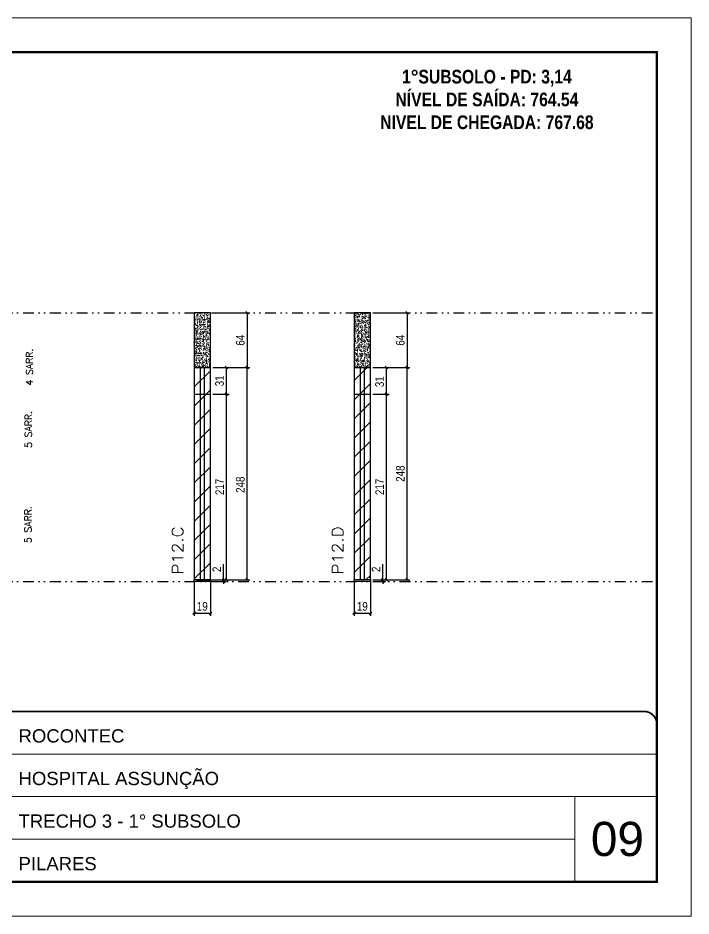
# Model space of a CAD drawing. Extents: x 2102 to 8383, y -13264 to 2718.
# Drawn here: x 2800 to 3587, y -630 to 420 of the extents above; entities that cross this region are included whole.
import ezdxf

# ---------------------------------------------------------------- set-up
doc = ezdxf.new("R2010")
doc.units = 0
for name, pattern in [('CONTINUO', [0]), ('DASHED', [0.75, 0.5, -0.25]), ('DIVIDE2', [0.625, 0.25, -0.125, 0, -0.125, 0, -0.125])]:
    doc.linetypes.add(name, pattern=pattern)
for name, color, linetype, lineweight in [('CARIMBO', 255, 'Continuous', 9), ('Folhas', 255, 'Continuous', 9), ('Hachura', 251, 'Continuous', 9), ('SARRAFO DE PRESSAO', 251, 'DASHED', 9), ('Texto Seção', 7, 'Continuous', 15)]:
    doc.layers.add(name, color=color, linetype=linetype, lineweight=lineweight)
for name, color, linetype in [('COTA', 241, 'Continuous'), ('NOMENCLATURA', 7, 'Continuous'), ('Nível', 160, 'Continuous'), ('Painéis', 200, 'Continuous'), ('SARR_2.2x7', 40, 'Continuous')]:
    doc.layers.add(name, color=color, linetype=linetype)
doc.styles.add('ARIAL', font='arial.ttf')
doc.styles.add('COTA TECNICA', font='techl___.ttf', dxfattribs={"height": 10})
doc.styles.add('COTA TECNICA-50', font='techl___.ttf', dxfattribs={"height": 10})
doc.styles.add('REGUA-120', font='ROMANS.shx', dxfattribs={"height": 15})
doc.styles.add('ROMANC', font='techb___.ttf', dxfattribs={"height": 2.5})
doc.styles.add('ROMANS', font='romans.shx')
doc.dimstyles.new('COTA PAINEL-50', dxfattribs={"dimtxt": 10, "dimasz": 3, "dimexe": 3, "dimexo": 3, "dimgap": 3, "dimtad": 1, "dimdec": 1, "dimzin": 12, "dimdsep": 46, "dimtxsty": 'COTA TECNICA-50', "dimblk1": 'OBLIQUE', "dimblk2": 'OBLIQUE', "dimsah": 1, "dimcen": 0.9, "dimclrd": 4, "dimclre": 4, "dimclrt": 240, "dimadec": 1, "dimazin": 3, "dimtfac": 1, "dimtdec": 1, "dimtmove": 0, "dimatfit": 3, "dimfxl": 1, "dimtolj": 1, "dimtzin": 12, "dimarcsym": 0})
doc.dimstyles.new('PAINEL', dxfattribs={"dimtxt": 10, "dimasz": 3, "dimexe": 3, "dimexo": 3, "dimgap": 3, "dimtad": 1, "dimdec": 1, "dimzin": 12, "dimdsep": 46, "dimtxsty": 'COTA TECNICA', "dimblk1": 'OBLIQUE', "dimblk2": 'OBLIQUE', "dimsah": 1, "dimcen": 0.9, "dimclrd": 4, "dimclre": 4, "dimclrt": 240, "dimadec": 1, "dimazin": 3, "dimtfac": 1, "dimtdec": 1, "dimtmove": 0, "dimatfit": 3, "dimfxl": 1, "dimtolj": 1, "dimtzin": 12, "dimarcsym": 0})
pattern_1 = [(45, (-126918.716, -32522.603), (-11.2253202, 11.2253202), [])]

# ---------------------------------------------------------------- blocks, each defined once
blk = doc.blocks.new('9999999999')
at = {"color": 30, "linetype": 'CONTINUO'}
for p, q in [((98564.6, 34379.6), (99584, 34379.6)), ((98564.6, 34329.8), (99488, 34329.8)), ((99584, 34329.8), (99488, 34329.8)), ((99488, 34329.8), (99488, 34230.2)), ((98564.6, 34280), (99488, 34280))]:
    blk.add_line(p, q, dxfattribs=at)
at = {"color": 30, "linetype": 'CONTINUO', "const_width": 2}
blk.add_lwpolyline([(99584, 34230.2), (99584, 34414.4, 0.414214), (99569, 34429.4), (98229, 34429.4, 0.414214), (98214, 34414.4), (98214, 34245.2, 0.414214), (98229, 34230.2), (99584, 34230.2)], format="xyb", dxfattribs=at)
at = {"layer": 'Folhas'}
blk.add_lwpolyline([(98139, 34190.2), (99624, 34190.2), (99624, 35240.2), (98139, 35240.2)], close=True, dxfattribs=at)
at = {"layer": 'Folhas', "color": 30, "const_width": 3}
blk.add_lwpolyline([(98214, 34230.2), (99584, 34230.2), (99584, 35200.2), (98214, 35200.2)], close=True, dxfattribs=at)
at = {"color": 7, "linetype": 'Continuous', "ltscale": 5, "style": 'ARIAL'}
for s, height, p in [('ROCONTEC', 15.48, (98837.7, 34393.1)), ('HOSPITAL ASSUNÇÃO', 15.483, (98837.7, 34343.3)), ('TRECHO 3 - 1° SUBSOLO', 15.483, (98837.7, 34293.5)), ('PILARES', 15.48, (98837.7, 34243.7))]:
    blk.add_text(s, height=height, dxfattribs=at).set_placement(p)
blk = doc.blocks.new('_Oblique')
at = {"color": 0, "linetype": 'ByBlock', "lineweight": -2}
blk.add_line((-0.5, -0.5), (0.5, 0.5), dxfattribs=at)
blk = doc.blocks.new('*D153')
at = {"layer": 'COTA', "color": 4, "lineweight": -2, "transparency": 16777216}
for p, q in [((3006.3, -239.3), (3006.3, -278.6)), ((3025.3, -239.3), (3025.3, -278.6)), ((3006.3, -275.6), (3025.3, -275.6))]:
    blk.add_line(p, q, dxfattribs=at)
at = {"layer": 'Defpoints', "color": 0, "transparency": 16777216}
for p in [(3006.3, -236.3), (3025.3, -236.3), (3025.3, -275.6)]:
    blk.add_point(p, dxfattribs=at)
at = {"layer": 'COTA', "color": 4, "lineweight": -2, "transparency": 16777216, "xscale": 3, "yscale": 3, "zscale": 3, "rotation": 180}
blk.add_blockref('_Oblique', (3006.3, -275.6), dxfattribs=at)
at = {"layer": 'COTA', "color": 4, "lineweight": -2, "transparency": 16777216, "xscale": 3, "yscale": 3, "zscale": 3}
blk.add_blockref('_Oblique', (3025.3, -275.6), dxfattribs=at)
at = {"layer": 'COTA', "color": 240, "transparency": 16777216, "insert": (3015.8, -267.5), "char_height": 10, "attachment_point": 5, "style": 'COTA TECNICA'}
blk.add_mtext('\\A1;19', dxfattribs=at)
blk = doc.blocks.new('*D154')
at = {"layer": 'COTA', "color": 4, "lineweight": -2, "transparency": 16777216}
for p, q in [((3040.8, -236.3), (3040.8, -218.2)), ((3028.3, -236.3), (3043.8, -236.3)), ((3028.3, -238.3), (3043.8, -238.3)), ((3040.8, -238.3), (3040.8, -236.3)), ((3040.8, -238.3), (3040.8, -241.3))]:
    blk.add_line(p, q, dxfattribs=at)
at = {"layer": 'Defpoints', "color": 0, "transparency": 16777216}
for p in [(3025.3, -236.3), (3025.3, -238.3), (3040.8, -236.3)]:
    blk.add_point(p, dxfattribs=at)
at = {"layer": 'COTA', "color": 4, "lineweight": -2, "transparency": 16777216, "xscale": 3, "yscale": 3, "zscale": 3}
for p, rotation in [((3040.8, -236.3), 270), ((3040.8, -238.3), 90)]:
    blk.add_blockref('_Oblique', p, dxfattribs=dict(at, rotation=rotation))
at = {"layer": 'COTA', "color": 240, "transparency": 16777216, "insert": (3032.8, -224.2), "char_height": 10, "attachment_point": 5, "rotation": 90, "style": 'COTA TECNICA-50'}
blk.add_mtext('\\A1;2', dxfattribs=at)
blk = doc.blocks.new('*D975')
at = {"layer": 'COTA', "color": 4, "linetype": 'ByBlock', "lineweight": -2, "transparency": 16777216}
for p, q in [((3028.3, 75.7), (3071.4, 75.7)), ((3068.4, 75.7), (3068.4, 11.7)), ((3028.3, 11.7), (3071.4, 11.7))]:
    blk.add_line(p, q, dxfattribs=at)
at = {"layer": 'Defpoints', "color": 0, "linetype": 'ByBlock', "transparency": 16777216}
for p in [(3025.3, 75.7), (3025.3, 11.7), (3068.4, 11.7)]:
    blk.add_point(p, dxfattribs=at)
at = {"layer": 'COTA', "color": 4, "linetype": 'ByBlock', "lineweight": -2, "transparency": 16777216, "xscale": 3, "yscale": 3, "zscale": 3}
for p, rotation in [((3068.4, 75.7), 90), ((3068.4, 11.7), 270)]:
    blk.add_blockref('_Oblique', p, dxfattribs=dict(at, rotation=rotation))
at = {"layer": 'COTA', "color": 240, "linetype": 'ByBlock', "transparency": 16777216, "insert": (3060.3, 43.7), "char_height": 10, "attachment_point": 5, "rotation": 90, "style": 'COTA TECNICA'}
blk.add_mtext('\\A1;64', dxfattribs=at)
blk = doc.blocks.new('*D976')
at = {"layer": 'COTA', "color": 4, "linetype": 'ByBlock', "lineweight": -2, "transparency": 16777216}
for p, q in [((3028.3, 11.7), (3071.4, 11.7)), ((3068.4, -236.3), (3068.4, 11.7)), ((3028.3, -236.3), (3071.4, -236.3))]:
    blk.add_line(p, q, dxfattribs=at)
at = {"layer": 'Defpoints', "color": 0, "linetype": 'ByBlock', "transparency": 16777216}
for p in [(3025.3, 11.7), (3068.4, 11.7), (3025.3, -236.3)]:
    blk.add_point(p, dxfattribs=at)
at = {"layer": 'COTA', "color": 4, "linetype": 'ByBlock', "lineweight": -2, "transparency": 16777216, "xscale": 3, "yscale": 3, "zscale": 3}
for p, rotation in [((3068.4, 11.7), 90), ((3068.4, -236.3), 270)]:
    blk.add_blockref('_Oblique', p, dxfattribs=dict(at, rotation=rotation))
at = {"layer": 'COTA', "color": 240, "linetype": 'ByBlock', "transparency": 16777216, "insert": (3060.3, -125.3), "char_height": 10, "attachment_point": 5, "rotation": 90, "style": 'COTA TECNICA'}
blk.add_mtext('\\A1;248', dxfattribs=at)
blk = doc.blocks.new('*D155')
at = {"layer": 'COTA', "color": 4, "lineweight": -2, "transparency": 16777216}
for p, q in [((3193.4, -239.3), (3193.4, -278.6)), ((3212.4, -239.3), (3212.4, -278.6)), ((3193.4, -275.6), (3212.4, -275.6))]:
    blk.add_line(p, q, dxfattribs=at)
at = {"layer": 'Defpoints', "color": 0, "transparency": 16777216}
for p in [(3193.4, -236.3), (3212.4, -236.3), (3212.4, -275.6)]:
    blk.add_point(p, dxfattribs=at)
at = {"layer": 'COTA', "color": 4, "lineweight": -2, "transparency": 16777216, "xscale": 3, "yscale": 3, "zscale": 3, "rotation": 180}
blk.add_blockref('_Oblique', (3193.4, -275.6), dxfattribs=at)
at = {"layer": 'COTA', "color": 4, "lineweight": -2, "transparency": 16777216, "xscale": 3, "yscale": 3, "zscale": 3}
blk.add_blockref('_Oblique', (3212.4, -275.6), dxfattribs=at)
at = {"layer": 'COTA', "color": 240, "transparency": 16777216, "insert": (3202.9, -267.5), "char_height": 10, "attachment_point": 5, "style": 'COTA TECNICA'}
blk.add_mtext('\\A1;19', dxfattribs=at)
blk = doc.blocks.new('*D156')
at = {"layer": 'COTA', "color": 4, "lineweight": -2, "transparency": 16777216}
for p, q in [((3227, -236.3), (3227, -218.2)), ((3215.4, -236.3), (3230, -236.3)), ((3215.4, -238.3), (3230, -238.3)), ((3227, -238.3), (3227, -236.3)), ((3227, -238.3), (3227, -241.3))]:
    blk.add_line(p, q, dxfattribs=at)
at = {"layer": 'Defpoints', "color": 0, "transparency": 16777216}
for p in [(3212.4, -236.3), (3212.4, -238.3), (3227, -236.3)]:
    blk.add_point(p, dxfattribs=at)
at = {"layer": 'COTA', "color": 4, "lineweight": -2, "transparency": 16777216, "xscale": 3, "yscale": 3, "zscale": 3}
for p, rotation in [((3227, -236.3), 270), ((3227, -238.3), 90)]:
    blk.add_blockref('_Oblique', p, dxfattribs=dict(at, rotation=rotation))
at = {"layer": 'COTA', "color": 240, "transparency": 16777216, "insert": (3219, -224.2), "char_height": 10, "attachment_point": 5, "rotation": 90, "style": 'COTA TECNICA-50'}
blk.add_mtext('\\A1;2', dxfattribs=at)
blk = doc.blocks.new('*D977')
at = {"layer": 'COTA', "color": 4, "linetype": 'ByBlock', "lineweight": -2, "transparency": 16777216}
for p, q in [((3215.4, 75.7), (3258.5, 75.7)), ((3255.5, 75.7), (3255.5, 11.7)), ((3215.4, 11.7), (3258.5, 11.7))]:
    blk.add_line(p, q, dxfattribs=at)
at = {"layer": 'Defpoints', "color": 0, "linetype": 'ByBlock', "transparency": 16777216}
for p in [(3212.4, 75.7), (3212.4, 11.7), (3255.5, 11.7)]:
    blk.add_point(p, dxfattribs=at)
at = {"layer": 'COTA', "color": 4, "linetype": 'ByBlock', "lineweight": -2, "transparency": 16777216, "xscale": 3, "yscale": 3, "zscale": 3}
for p, rotation in [((3255.5, 75.7), 90), ((3255.5, 11.7), 270)]:
    blk.add_blockref('_Oblique', p, dxfattribs=dict(at, rotation=rotation))
at = {"layer": 'COTA', "color": 240, "linetype": 'ByBlock', "transparency": 16777216, "insert": (3247.4, 43.7), "char_height": 10, "attachment_point": 5, "rotation": 90, "style": 'COTA TECNICA'}
blk.add_mtext('\\A1;64', dxfattribs=at)
blk = doc.blocks.new('*D978')
at = {"layer": 'COTA', "color": 4, "linetype": 'ByBlock', "lineweight": -2, "transparency": 16777216}
for p, q in [((3215.4, 11.7), (3258.5, 11.7)), ((3255.5, -236.3), (3255.5, 11.7)), ((3215.4, -236.3), (3258.5, -236.3))]:
    blk.add_line(p, q, dxfattribs=at)
at = {"layer": 'Defpoints', "color": 0, "linetype": 'ByBlock', "transparency": 16777216}
for p in [(3212.4, 11.7), (3255.5, 11.7), (3212.4, -236.3)]:
    blk.add_point(p, dxfattribs=at)
at = {"layer": 'COTA', "color": 4, "linetype": 'ByBlock', "lineweight": -2, "transparency": 16777216, "xscale": 3, "yscale": 3, "zscale": 3}
for p, rotation in [((3255.5, 11.7), 90), ((3255.5, -236.3), 270)]:
    blk.add_blockref('_Oblique', p, dxfattribs=dict(at, rotation=rotation))
at = {"layer": 'COTA', "color": 240, "linetype": 'ByBlock', "transparency": 16777216, "insert": (3247.4, -112.3), "char_height": 10, "attachment_point": 5, "rotation": 90, "style": 'COTA TECNICA'}
blk.add_mtext('\\A1;248', dxfattribs=at)
blk = doc.blocks.new('*D979')
at = {"layer": 'COTA', "color": 4, "linetype": 'ByBlock', "lineweight": -2, "transparency": 16777216}
for p, q in [((3028.3, -19.3), (3047.2, -19.3)), ((3044.2, -236.3), (3044.2, -19.3)), ((3009.3, -236.3), (3047.2, -236.3))]:
    blk.add_line(p, q, dxfattribs=at)
at = {"layer": 'Defpoints', "color": 0, "linetype": 'ByBlock', "transparency": 16777216}
for p in [(3025.3, -19.3), (3044.2, -19.3), (3006.3, -236.3)]:
    blk.add_point(p, dxfattribs=at)
at = {"layer": 'COTA', "color": 4, "linetype": 'ByBlock', "lineweight": -2, "transparency": 16777216, "xscale": 3, "yscale": 3, "zscale": 3}
for p, rotation in [((3044.2, -19.3), 90), ((3044.2, -236.3), 270)]:
    blk.add_blockref('_Oblique', p, dxfattribs=dict(at, rotation=rotation))
at = {"layer": 'COTA', "color": 240, "linetype": 'ByBlock', "transparency": 16777216, "insert": (3036.1, -127.8), "char_height": 10, "attachment_point": 5, "rotation": 90, "style": 'COTA TECNICA'}
blk.add_mtext('\\A1;217', dxfattribs=at)
blk = doc.blocks.new('*D980')
at = {"layer": 'COTA', "color": 4, "linetype": 'ByBlock', "lineweight": -2, "transparency": 16777216}
for p, q in [((3028.3, 11.7), (3047.2, 11.7)), ((3044.2, -19.3), (3044.2, 11.7)), ((3028.3, -19.3), (3047.2, -19.3))]:
    blk.add_line(p, q, dxfattribs=at)
at = {"layer": 'Defpoints', "color": 0, "linetype": 'ByBlock', "transparency": 16777216}
for p in [(3025.3, 11.7), (3044.2, 11.7), (3025.3, -19.3)]:
    blk.add_point(p, dxfattribs=at)
at = {"layer": 'COTA', "color": 4, "linetype": 'ByBlock', "lineweight": -2, "transparency": 16777216, "xscale": 3, "yscale": 3, "zscale": 3}
for p, rotation in [((3044.2, 11.7), 90), ((3044.2, -19.3), 270)]:
    blk.add_blockref('_Oblique', p, dxfattribs=dict(at, rotation=rotation))
at = {"layer": 'COTA', "color": 240, "linetype": 'ByBlock', "transparency": 16777216, "insert": (3036, -3.8), "char_height": 10, "attachment_point": 5, "rotation": 90, "style": 'COTA TECNICA'}
blk.add_mtext('\\A1;31', dxfattribs=at)
blk = doc.blocks.new('*D981')
at = {"layer": 'COTA', "color": 4, "linetype": 'ByBlock', "lineweight": -2, "transparency": 16777216}
for p, q in [((3215.4, -19.3), (3234.3, -19.3)), ((3231.3, -236.3), (3231.3, -19.3)), ((3215.4, -236.3), (3234.3, -236.3))]:
    blk.add_line(p, q, dxfattribs=at)
at = {"layer": 'Defpoints', "color": 0, "linetype": 'ByBlock', "transparency": 16777216}
for p in [(3212.4, -19.3), (3231.3, -19.3), (3212.4, -236.3)]:
    blk.add_point(p, dxfattribs=at)
at = {"layer": 'COTA', "color": 4, "linetype": 'ByBlock', "lineweight": -2, "transparency": 16777216, "xscale": 3, "yscale": 3, "zscale": 3}
for p, rotation in [((3231.3, -19.3), 90), ((3231.3, -236.3), 270)]:
    blk.add_blockref('_Oblique', p, dxfattribs=dict(at, rotation=rotation))
at = {"layer": 'COTA', "color": 240, "linetype": 'ByBlock', "transparency": 16777216, "insert": (3223.2, -127.8), "char_height": 10, "attachment_point": 5, "rotation": 90, "style": 'COTA TECNICA'}
blk.add_mtext('\\A1;217', dxfattribs=at)
blk = doc.blocks.new('*D982')
at = {"layer": 'COTA', "color": 4, "linetype": 'ByBlock', "lineweight": -2, "transparency": 16777216}
for p, q in [((3215.4, 11.7), (3234.3, 11.7)), ((3231.3, -19.3), (3231.3, 11.7)), ((3215.4, -19.3), (3234.3, -19.3))]:
    blk.add_line(p, q, dxfattribs=at)
at = {"layer": 'Defpoints', "color": 0, "linetype": 'ByBlock', "transparency": 16777216}
for p in [(3212.4, 11.7), (3231.3, 11.7), (3212.4, -19.3)]:
    blk.add_point(p, dxfattribs=at)
at = {"layer": 'COTA', "color": 4, "linetype": 'ByBlock', "lineweight": -2, "transparency": 16777216, "xscale": 3, "yscale": 3, "zscale": 3}
for p, rotation in [((3231.3, 11.7), 90), ((3231.3, -19.3), 270)]:
    blk.add_blockref('_Oblique', p, dxfattribs=dict(at, rotation=rotation))
at = {"layer": 'COTA', "color": 240, "linetype": 'ByBlock', "transparency": 16777216, "insert": (3223.1, -4.8), "char_height": 10, "attachment_point": 5, "rotation": 90, "style": 'COTA TECNICA'}
blk.add_mtext('\\A1;31', dxfattribs=at)

msp = doc.modelspace()

# ---------------------------------------------------------------- hatches: boundary and pattern name
at = {"layer": 'COTA', "linetype": 'ByBlock'}
h = msp.add_hatch(dxfattribs=at)
h.set_pattern_fill('AR-CONC', color=256, scale=0.03)
h.set_pattern_definition([(50, (-128665.3014, -33734.1777), (5.46554007, -0.47817257), [0.5715, -6.2865]), (355, (-128665.3014, -33734.1777), (-1.05730264, 5.73170536), [0.4572, -5.02921753]), (100.4514447, (-128664.846, -33734.2175), (4.40823741, 5.25353256), [0.48570026, -5.34270734]), (46.1842, (-128665.3014, -33732.654), (8.13237123, -1.26126984), [0.85725, -9.42975]), (96.6355576, (-128664.624, -33732.759), (7.122124, 7.42278374), [0.7285507, -8.01406824]), (351.184151, (-128665.3014, -33732.654), (7.122124, 7.42278374), [0.685799, -7.54379196]), (21, (-128664.5394, -33733.0347), (4.54843174, -3.06795595), [0.5715, -6.2865]), (326, (-128664.5394, -33733.0347), (1.85406085, 5.52563898), [0.4572, -5.0292]), (71.451445, (-128664.1604, -33733.2904), (6.40249258, 2.45768307), [0.48570026, -5.34269813]), (37.5, (-128665.3014, -33734.1777), (0.092658098, 2.536651166), [0, -4.96824, 0, -5.1054, 0, -5.04825]), (7.5, (-128665.3014, -33734.1777), (2.004589875, 3.005417245), [0, -2.91084, 0, -4.85394, 0, -1.92405]), (327.5, (-128667.0007, -33734.1777), (4.067717855, -0.17186232), [0, -1.905, 0, -5.9436, 0, -7.8867]), (317.5, (-128667.7627, -33734.1777), (4.44387544, 0.76279473), [0, -2.4765, 0, -3.94716, 0, -5.6007])])
h.paths.add_polyline_path([(3025.28, 75.74), (3006.28, 75.74), (3006.28, 11.74), (3025.28, 11.74)])
h = msp.add_hatch(dxfattribs=at)
h.set_pattern_fill('AR-CONC', color=256, scale=0.03)
h.set_pattern_definition([(50, (-128698.2494, -33734.1777), (5.46554007, -0.47817257), [0.5715, -6.2865]), (355, (-128698.2494, -33734.1777), (-1.05730264, 5.73170536), [0.4572, -5.02921753]), (100.4514447, (-128697.794, -33734.2175), (4.40823741, 5.25353256), [0.48570026, -5.34270734]), (46.1842, (-128698.2494, -33732.654), (8.13237123, -1.26126984), [0.85725, -9.42975]), (96.6355576, (-128697.572, -33732.759), (7.122124, 7.42278374), [0.7285507, -8.01406824]), (351.184151, (-128698.249, -33732.654), (7.122124, 7.42278374), [0.685799, -7.54379196]), (21, (-128697.4874, -33733.0347), (4.54843174, -3.06795595), [0.5715, -6.2865]), (326, (-128697.4874, -33733.0347), (1.85406085, 5.52563898), [0.4572, -5.0292]), (71.451445, (-128697.1084, -33733.2904), (6.40249258, 2.45768307), [0.48570026, -5.34269813]), (37.5, (-128698.2494, -33734.1777), (0.092658098, 2.536651166), [0, -4.96824, 0, -5.1054, 0, -5.04825]), (7.5, (-128698.2494, -33734.1777), (2.004589875, 3.005417245), [0, -2.91084, 0, -4.85394, 0, -1.92405]), (327.5, (-128699.9487, -33734.1777), (4.067717855, -0.17186232), [0, -1.905, 0, -5.9436, 0, -7.8867]), (317.5, (-128700.7107, -33734.1777), (4.44387544, 0.76279473), [0, -2.4765, 0, -3.94716, 0, -5.6007])])
h.paths.add_polyline_path([(3212.4, 75.74), (3193.4, 75.74), (3193.4, 11.74), (3212.4, 11.74)])
at = {"layer": 'Hachura', "linetype": 'ByBlock'}
h = msp.add_hatch(dxfattribs=at)
h.set_pattern_fill('ANSI31', color=256, scale=5)
h.set_pattern_definition(pattern_1)
h.paths.add_polyline_path([(3025.28, 11.74), (3006.28, 11.74), (3006.28, -19.26), (3025.28, -19.26)])
h = msp.add_hatch(dxfattribs=at)
h.set_pattern_fill('ANSI31', color=256, scale=5)
h.set_pattern_definition(pattern_1)
h.paths.add_polyline_path([(3212.4, 11.74), (3193.4, 11.74), (3193.4, -19.26), (3212.4, -19.26)])
h = msp.add_hatch(dxfattribs=at)
h.set_pattern_fill('ANSI31', color=256, scale=5)
h.set_pattern_definition(pattern_1)
h.paths.add_polyline_path([(3025.28, -19.26), (3006.28, -19.26), (3006.28, -236.26), (3025.28, -236.26)])
h = msp.add_hatch(dxfattribs=at)
h.set_pattern_fill('ANSI31', color=256, scale=5)
h.set_pattern_definition(pattern_1)
h.paths.add_polyline_path([(3212.4, -19.26), (3193.4, -19.26), (3193.4, -236.26), (3212.4, -236.26)])

# ---------------------------------------------------------------- linework, layer by layer
at = {"layer": 'COTA', "linetype": 'ByBlock'}
for points in [[(3006.28, 11.74), (3025.28, 11.74), (3025.28, 75.74), (3006.28, 75.74)], [(3193.4, 11.74), (3212.4, 11.74), (3212.4, 75.74), (3193.4, 75.74)]]:
    msp.add_lwpolyline(points, close=True, dxfattribs=at)
at = {"layer": 'Nível', "color": 4, "linetype": 'DIVIDE2', "ltscale": 50}
for p, q in [((2177.28, 75.74), (3547.28, 75.74)), ((2177.28, -238.26), (3547.28, -238.26))]:
    msp.add_line(p, q, dxfattribs=at)
at = {"layer": 'Painéis'}
for p, q in [((3006.28, 11.74), (3006.28, -236.26)), ((3025.28, 11.74), (3006.28, 11.74)), ((3025.28, -236.26), (3025.28, 11.74)), ((3212.4, 11.74), (3193.4, 11.74)), ((3193.4, 11.74), (3193.4, -236.26)), ((3212.4, -236.26), (3212.4, 11.74)), ((3006.28, -19.26), (3025.28, -19.26)), ((3193.4, -19.26), (3212.4, -19.26)), ((3006.28, -236.26), (3025.28, -236.26)), ((3193.4, -236.26), (3212.4, -236.26))]:
    msp.add_line(p, q, dxfattribs=at)
for points in [[(3006.28, -236.26), (3025.28, -236.26), (3025.28, -238.26), (3006.28, -238.26)], [(3193.4, -236.26), (3212.4, -236.26), (3212.4, -238.26), (3193.4, -238.26)]]:
    msp.add_lwpolyline(points, close=True, dxfattribs=at)
at = {"layer": 'SARR_2.2x7'}
for p, q in [((3013.28, 11.74), (3013.28, -236.26)), ((3018.28, -236.26), (3018.28, 11.74)), ((3200.4, 11.74), (3200.4, -236.26)), ((3205.4, -236.26), (3205.4, 11.74))]:
    msp.add_line(p, q, dxfattribs=at)

# ---------------------------------------------------------------- block references
at = {"layer": 'SARRAFO DE PRESSAO', "color": 6, "linetype": 'ByBlock'}
msp.add_blockref('9999999999', (-96036.69, -34819.75), dxfattribs=at)

# ---------------------------------------------------------------- texts
at = {"layer": 'CARIMBO', "style": 'ARIAL'}
msp.add_text('09', height=40, dxfattribs=at).set_placement((3470.14, -559.4))
at = {"layer": 'NOMENCLATURA', "color": 2, "insert": (3348.61, 386.51), "char_height": 16, "attachment_point": 2, "style": 'ROMANC'}
msp.add_mtext_dynamic_manual_height_columns('\\P1°SUBSOLO - PD: 3,14\\PNÍVEL DE SAÍDA: 764.54\\PNIVEL DE CHEGADA: 767.68', width=300.2766, gutter_width=1, heights=[0], dxfattribs=at)
at = {"layer": 'Texto Seção', "linetype": 'Continuous', "style": 'ROMANS'}
for s, p in [('4 SARR.', (2817.72, -9.33)), ('5 SARR.', (2816.42, -82.24)), ('5 SARR.', (2816, -193.55))]:
    msp.add_text(s, height=8, rotation=90, dxfattribs=at).set_placement(p)
at = {"layer": 'Texto Seção', "style": 'REGUA-120', "width": 1.1}
for s, p in [('P12.C', (2993.48, -230.37)), ('P12.D', (3180.64, -230.37))]:
    msp.add_text(s, height=13, rotation=90, dxfattribs=at).set_placement(p)

# ---------------------------------------------------------------- dimensions: what is measured, and where the dimension line sits
at = {"layer": 'COTA', "linetype": 'ByBlock'}
for base, p1, p2, picture, middle in [((3068.36, 11.74), (3025.28, 75.74), (3025.28, 11.74), '*D975', (3060.26, 43.74)), ((3255.49, 11.74), (3212.4, 75.74), (3212.4, 11.74), '*D977', (3247.38, 43.74)), ((3255.49, 11.74), (3212.4, -236.26), (3212.4, 11.74), '*D978', (3247.39, -112.26)), ((3044.18, -19.26), (3006.28, -236.26), (3025.28, -19.26), '*D979', (3036.11, -127.76)), ((3231.31, -19.26), (3212.4, -236.26), (3212.4, -19.26), '*D981', (3223.24, -127.76))]:
    dim = msp.add_linear_dim(base=base, p1=p1, p2=p2, angle=90, dimstyle='PAINEL', dxfattribs=at)
    dim.commit()
    dim.dimension.update_dxf_attribs({"geometry": picture, "text_midpoint": middle})
dim = msp.add_linear_dim(base=(3068.36, 11.74), p1=(3025.28, -236.26), p2=(3025.28, 11.74), angle=90, dimstyle='PAINEL', dxfattribs=at)
dim.commit()
dim.dimension.update_dxf_attribs({"geometry": '*D976', "text_midpoint": (3068.36, -125.26), "dimtype": 160})
for base, p1, p2, picture, middle in [((3044.18, 11.74), (3025.28, -19.26), (3025.28, 11.74), '*D980', (3044.18, -3.76)), ((3231.31, 11.74), (3212.4, -19.26), (3212.4, 11.74), '*D982', (3231.31, -4.78))]:
    dim = msp.add_linear_dim(base=base, p1=p1, p2=p2, angle=90, dimstyle='PAINEL', override={"dimtmove": 1}, dxfattribs=at)
    dim.commit()
    dim.dimension.update_dxf_attribs({"geometry": picture, "text_midpoint": middle, "dimtype": 160})
at = {"layer": 'COTA'}
for base, p1, p2, picture, middle in [((3040.81, -236.26), (3025.28, -238.26), (3025.28, -236.26), '*D154', (3040.81, -224.21)), ((3227.01, -236.26), (3212.4, -238.26), (3212.4, -236.26), '*D156', (3227.01, -224.21))]:
    dim = msp.add_linear_dim(base=base, p1=p1, p2=p2, angle=90, dimstyle='COTA PAINEL-50', dxfattribs=at)
    dim.commit()
    dim.dimension.update_dxf_attribs({"geometry": picture, "text_midpoint": middle, "dimtype": 160})
for base, p1, p2, picture, middle in [((3025.28, -275.61), (3006.28, -236.26), (3025.28, -236.26), '*D153', (3015.78, -267.52)), ((3212.4, -275.61), (3193.4, -236.26), (3212.4, -236.26), '*D155', (3202.9, -267.52))]:
    dim = msp.add_linear_dim(base=base, p1=p1, p2=p2, dimstyle='PAINEL', override={"dimarcsym": 2}, dxfattribs=at)
    dim.commit()
    dim.dimension.update_dxf_attribs({"geometry": picture, "text_midpoint": middle})

doc.saveas('drawing.dxf')
